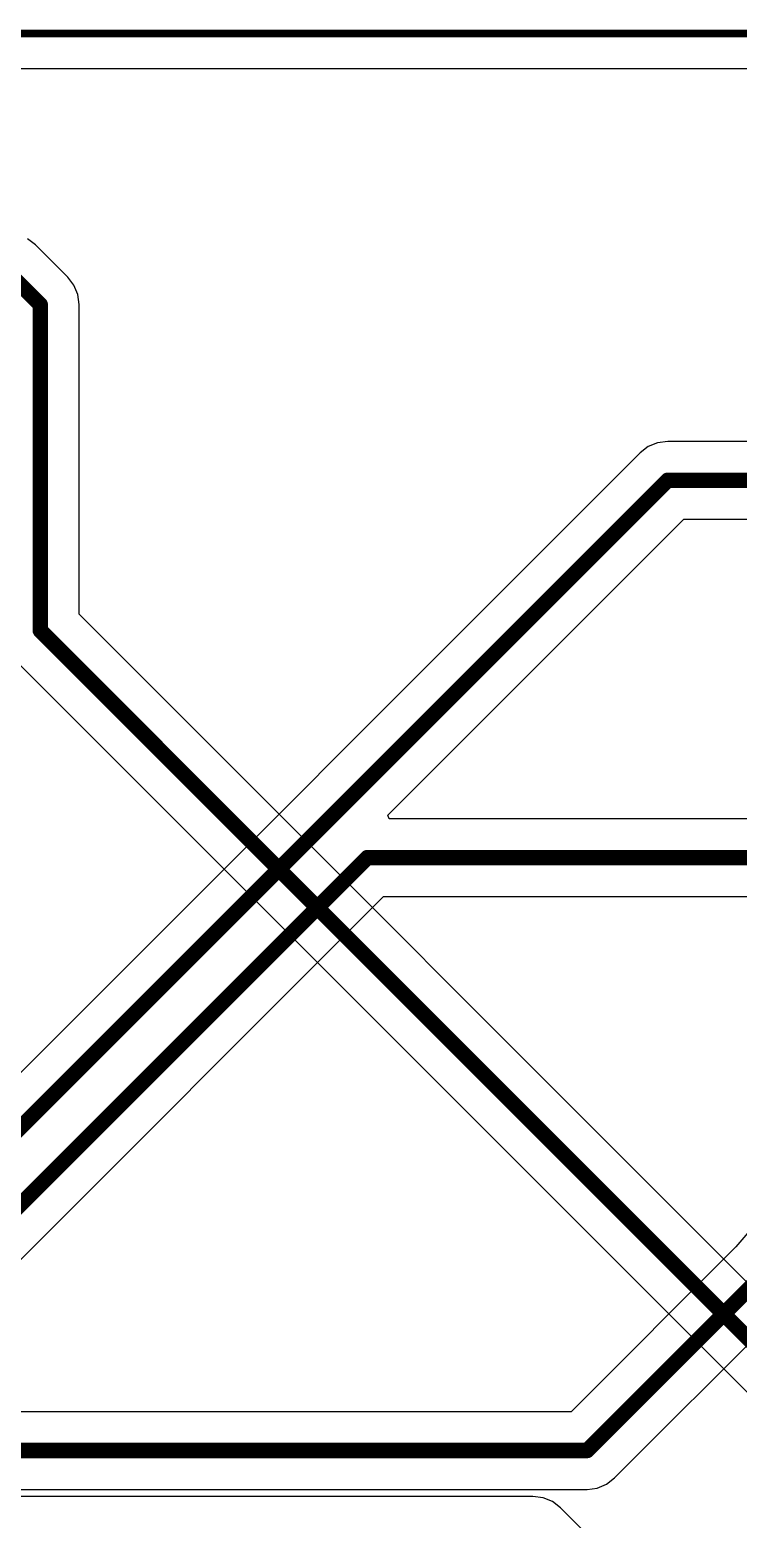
# Model space of a CAD drawing. Header units: millimetres. Extents: x 0 to 140, y 0 to 130.
# Drawn here: x 87.41 to 110.79, y 81.05 to 130.18 of the extents above; entities that cross this region are included whole.
import ezdxf

# ---------------------------------------------------------------- set-up
doc = ezdxf.new("R2010")
doc.units = ezdxf.units.MM
for name, color, linetype in [('BottomLayer', 5, 'Continuous'), ('KeepOutLayer', 6, 'Continuous'), ('TopLayer', 1, 'Continuous')]:
    doc.layers.add(name, color=color, linetype=linetype)

msp = doc.modelspace()

# ---------------------------------------------------------------- linework, layer by layer
at = {"layer": 'BottomLayer'}
for p, q in [((1.153, 128.895), (138.928, 128.895)), ((108.126, 116.553), (107.818, 116.425)), ((108.458, 116.597), (108.126, 116.553)), ((111.075, 116.597), (108.458, 116.597)), ((107.552, 116.222), (76.807, 85.477)), ((107.818, 116.425), (107.552, 116.222)), ((99.222, 104.268), (108.989, 114.035)), ((108.989, 114.035), (111.087, 114.035)), ((99.27, 104.151), (99.222, 104.268)), ((111.075, 104.151), (99.27, 104.151)), ((83.082, 85.588), (99.083, 101.589)), ((99.083, 101.589), (111.087, 101.589)), ((111.171, 90.564), (110.708, 90.029)), ((110.708, 90.029), (105.272, 84.593)), ((106.709, 82.406), (112.528, 88.226)), ((105.272, 84.593), (83.693, 84.593)), ((105.803, 82.031), (106.135, 82.075)), ((106.135, 82.075), (106.443, 82.203)), ((106.443, 82.203), (106.709, 82.406)), ((83.693, 82.031), (105.803, 82.031))]:
    msp.add_line(p, q, dxfattribs=at)
at = {"layer": 'BottomLayer', "const_width": 0.508}
for points in [[(76.835, 83.693), (108.458, 115.316)], [(108.458, 115.316), (112.915, 115.316)], [(79.375, 83.693), (98.552, 102.87)], [(98.552, 102.87), (112.915, 102.87)], [(105.803, 83.312), (112.915, 90.424)], [(81.915, 83.312), (105.803, 83.312)]]:
    msp.add_lwpolyline(points, dxfattribs=at)
at = {"layer": 'BottomLayer', "const_width": 0.254}
for points in [[(108.331, 115.316, 1), (108.585, 115.316, 1)], [(108.331, 115.316, 1), (108.585, 115.316, 1)], [(98.425, 102.87, 1), (98.679, 102.87, 1)], [(98.425, 102.87, 1), (98.679, 102.87, 1)], [(105.676, 83.312, 1), (105.93, 83.312, 1)], [(105.676, 83.312, 1), (105.93, 83.312, 1)]]:
    msp.add_lwpolyline(points, format="xyb", close=True, dxfattribs=at)
at = {"layer": 'KeepOutLayer', "const_width": 0.254}
msp.add_lwpolyline([(0, 130.048), (140.081, 130.048)], dxfattribs=at)
at = {"layer": 'TopLayer'}
for p, q in [((1.153, 128.895), (138.928, 128.895)), ((87.603, 123.08), (87.338, 123.283)), ((88.663, 122.02), (87.603, 123.08)), ((88.866, 121.755), (88.663, 122.02)), ((88.663, 122.02), (88.663, 122.02)), ((88.994, 121.446), (88.866, 121.755)), ((89.038, 121.114), (88.994, 121.446)), ((89.038, 110.894), (89.038, 121.114)), ((89.038, 121.114), (89.038, 121.114)), ((121.381, 78.55), (89.038, 110.894)), ((86.851, 109.457), (132.831, 63.477)), ((104.013, 81.799), (83.693, 81.799)), ((104.345, 81.755), (104.013, 81.799)), ((104.653, 81.627), (104.345, 81.755)), ((104.919, 81.424), (104.653, 81.627)), ((114.238, 72.105), (104.919, 81.424))]:
    msp.add_line(p, q, dxfattribs=at)
at = {"layer": 'TopLayer', "const_width": 0.508}
for points in [[(86.697, 122.174), (87.757, 121.114)], [(87.757, 110.363), (87.757, 121.114)], [(87.757, 110.363), (134.112, 64.008)]]:
    msp.add_lwpolyline(points, dxfattribs=at)
at = {"layer": 'TopLayer', "const_width": 0.254}
for points in [[(87.63, 121.114, 1), (87.884, 121.114, 1)], [(87.63, 121.114, 1), (87.884, 121.114, 1)], [(87.63, 110.363, 1), (87.884, 110.363, 1)], [(87.63, 110.363, 1), (87.884, 110.363, 1)]]:
    msp.add_lwpolyline(points, format="xyb", close=True, dxfattribs=at)

doc.saveas('drawing.dxf')
